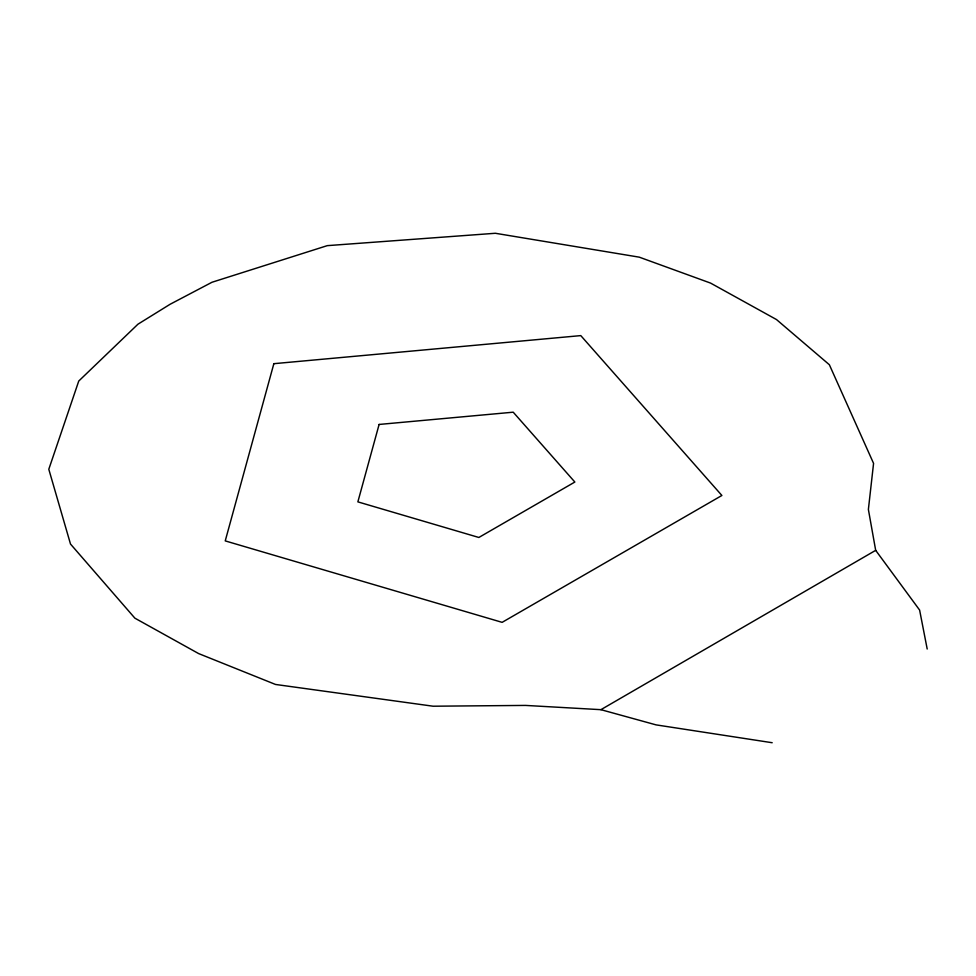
<?xml version="1.0" encoding="UTF-8"?>
<svg xmlns="http://www.w3.org/2000/svg" width="976" height="976" viewBox="0 0 976 976"><rect width="100%" height="100%" fill="white"/><g stroke="black" fill="none" stroke-linecap="round" stroke-linejoin="round"><path stroke-width="1.46" d="M600.911 709.674L875.679 550.342L868.384 509.448L873.569 463.38L829.356 364.731L776.493 319.555L710.565 283.089L639.28 257.164L495.344 233.276L327.289 245.647L211.987 282.259L170.105 304.268L137.945 324.203L78.751 381.043L48.8 469.261L70.504 544.047L134.895 618.174L198.653 653.591L275.513 684.457L433.088 706.209L525.539 705.416L600.911 709.674L656.067 724.875L772.187 742.724M875.679 550.342L919.612 610.061L927.2 649.028M273.853 363.682L225.236 540.899L502.128 622.346L721.886 495.479L580.793 335.61L273.853 363.682M379.103 424.45L357.863 501.871L478.85 537.471L574.852 482.034L513.217 412.189L379.103 424.45"/></g></svg>
